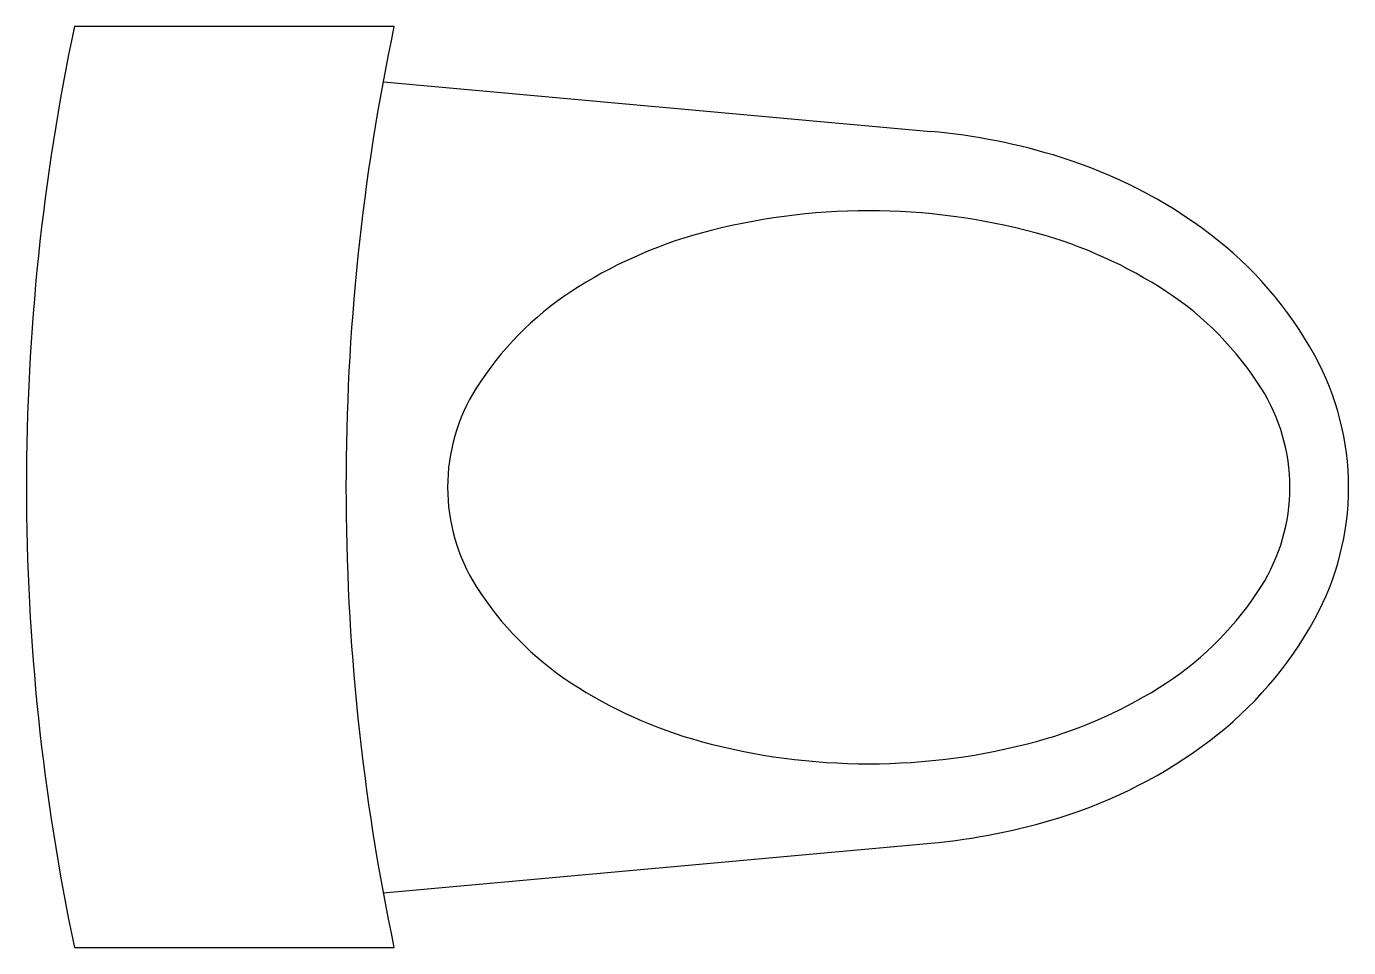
# Model space of a CAD drawing. Extents: x 0 to 718, y -250 to 250.
import ezdxf

# ---------------------------------------------------------------- set-up
doc = ezdxf.new("R2010")
doc.units = 0
doc.header["$LTSCALE"] = 50
doc.header["$MEASUREMENT"] = 0
doc.layers.get('0').update_dxf_attribs({"linetype": 'CONTINUOUS'})

msp = doc.modelspace()

# ---------------------------------------------------------------- linework, layer by layer
for p, q in [((193.81, 219.99), (490.99, 193.02)), ((193.86, -220.28), (490.99, -193.33))]:
    msp.add_line(p, q)
for points in [[(26.05, 250, 0.104211), (26.05, -250), (199.74, -250, -0.104211), (199.74, 250)], [(228.68, -0.15, 0.141682), (244.24, -53.93, 0.107159), (295.67, -106.29, 0.079005), (366.28, -138.09, 0.066459), (457.37, -150.25, 0.066459), (548.46, -138.09, 0.079005), (619.07, -106.29, 0.107159), (670.5, -53.93, 0.141682), (686.05, -0.15, 0.141682), (670.5, 53.62, 0.107159), (619.07, 105.98, 0.079005), (548.46, 137.78, 0.066459), (457.37, 149.94, 0.066459), (366.28, 137.78, 0.079005), (295.67, 105.98, 0.107159), (244.24, 53.62, 0.141682)]]:
    msp.add_lwpolyline(points, format="xyb", close=True)
msp.add_lwpolyline([(490.99, -193.33, 0.05322), (561.78, -179.21, 0.086125), (642.44, -137.73, 0.105969), (699.58, -71.63, 0.126081), (717.9, -0.15, 0.126081), (699.58, 71.32, 0.105969), (642.44, 137.42, 0.086125), (561.78, 178.9, 0.05322), (490.99, 193.02, 0.075938)], format="xyb")

doc.saveas('drawing.dxf')
